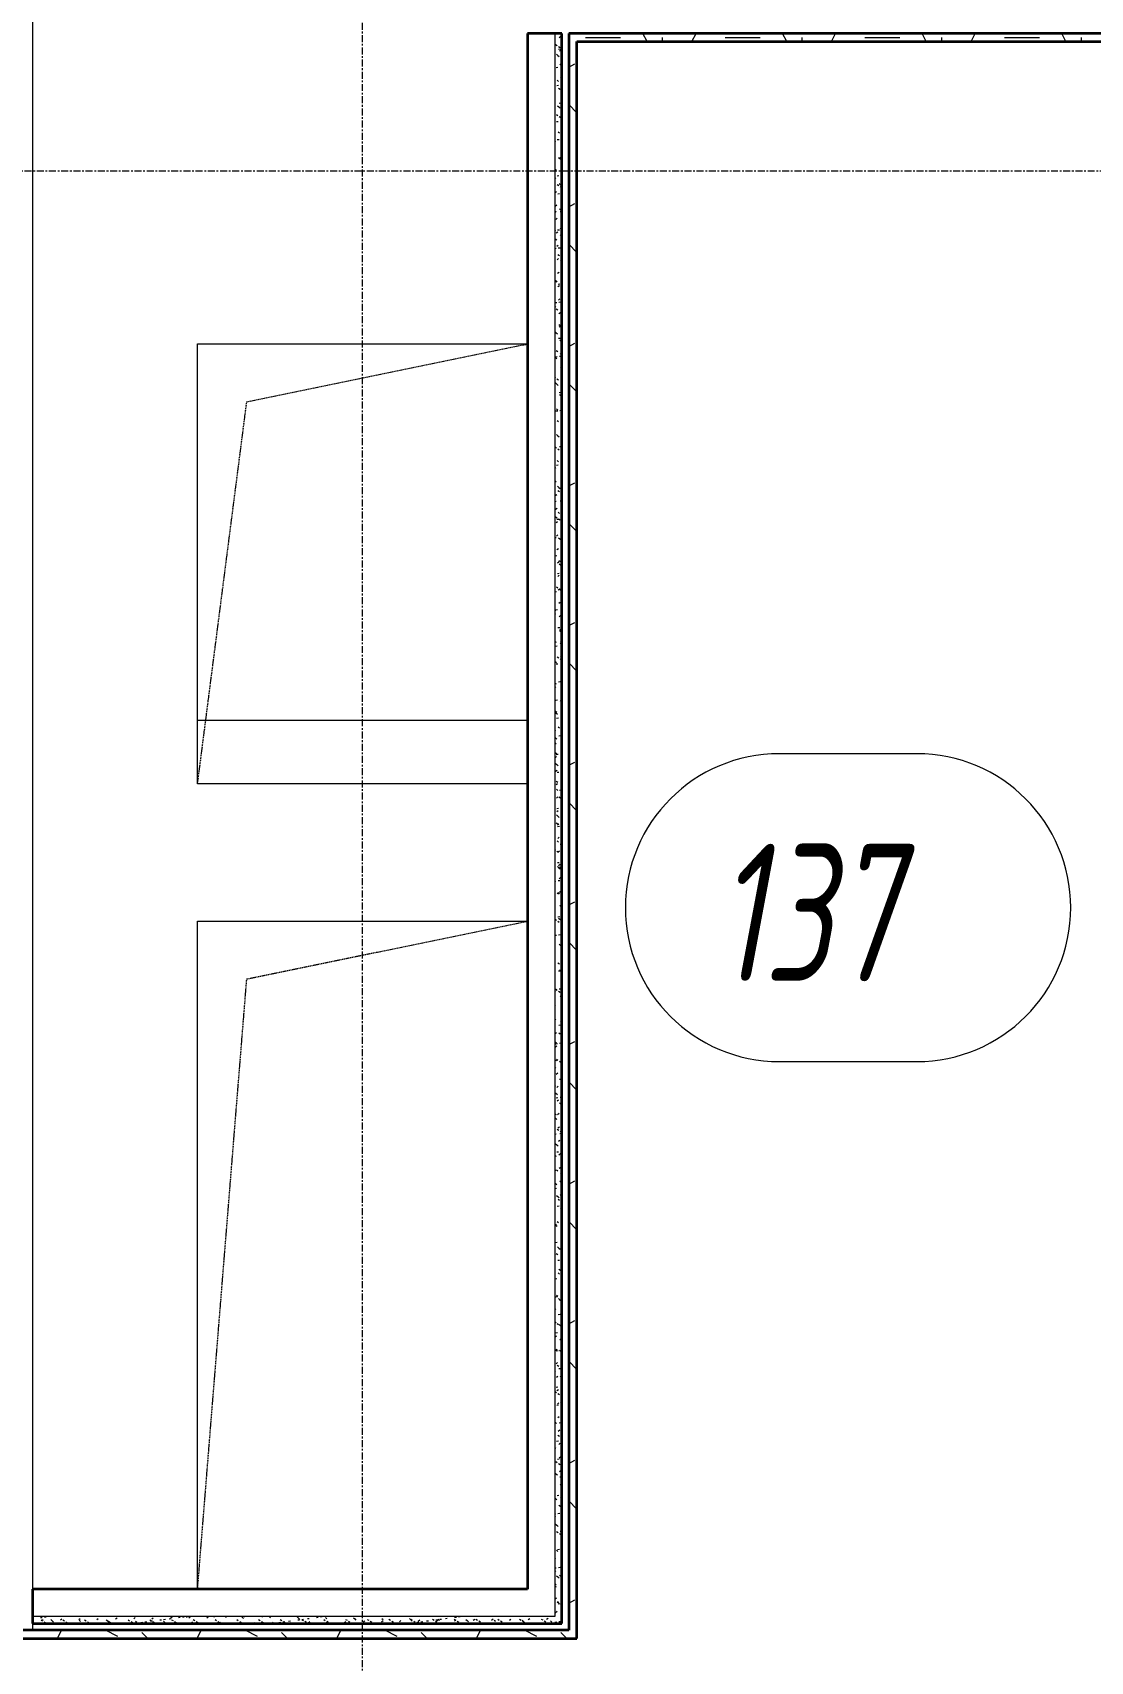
# Model space of a CAD drawing. Header units: millimetres. Extents: x -4948 to 42228, y -4856 to 69378.
# Drawn here: x -866 to 1058, y 30981 to 33944 of the extents above; entities that cross this region are included whole.
import ezdxf

# ---------------------------------------------------------------- set-up
doc = ezdxf.new("R2010")
doc.units = ezdxf.units.MM
doc.linetypes.add('Линия сетки', pattern=[22.225, 12.7, -3.175, 3.175, -3.175])
doc.linetypes.add('Штрих 2 х 1 мм', pattern=[3, 2, -1])
for name, color, linetype, lineweight in [('A-AREA-IDEN', 2, 'Continuous', 30), ('A-DETL', 90, 'Continuous', 9), ('A-FLOR', 192, 'Continuous', 13), ('A-WALL', 113, 'Continuous', 13), ('A-WALL-PATT', 111, 'Continuous', 13), ('I-WALL', 2, 'Continuous', 13), ('S-GRID', 1, 'Continuous', 30)]:
    doc.layers.add(name, color=color, linetype=linetype, lineweight=lineweight)
doc.styles.add('ISOCPEUR_B_I', font='', dxfattribs={"width": 0.7, "height": 250})
doc.styles.get('ISOCPEUR_B_I').set_extended_font_data('ISOCPEUR', italic=True, bold=True)

# ---------------------------------------------------------------- blocks, each defined once
blk = doc.blocks.new('27ELB-RD-AR-0000-BIM_rvt-1-1 этаж отм_ _0_000 лотки')
at = {"layer": 'A-AREA-IDEN', "color": 252, "lineweight": 9}
for p, q in [((741.9, 32631.8), (491.9, 32631.8)), ((491.9, 32071.8), (741.9, 32071.8))]:
    blk.add_line(p, q, dxfattribs=at)
for centre, start, end in [((491.9, 32351.8), 90, 270), ((741.9, 32351.8), 270, 90)]:
    blk.add_arc(centre, 280, start, end, dxfattribs=at)
at = {"layer": 'A-DETL', "color": 252}
for p, q in [((-566.1, 33377.1), (33.9, 33377.1)), ((-566.1, 32577.1), (-566.1, 33377.1)), ((33.9, 33377.1), (33.9, 32577.1)), ((33.9, 32577.1), (-566.1, 32577.1)), ((-566.1, 32327.1), (33.9, 32327.1)), ((-566.1, 31112.1), (-566.1, 32327.1)), ((33.9, 32327.1), (33.9, 31112.1)), ((33.9, 31112.1), (-566.1, 31112.1))]:
    blk.add_line(p, q, dxfattribs=at)
at = {"layer": 'A-DETL', "color": 252, "linetype": 'Штрих 2 х 1 мм'}
for p, q in [((-476.6, 33272.1), (33.9, 33377.1)), ((-566.1, 32577.1), (-476.6, 33272.1)), ((-476.6, 32222.1), (33.9, 32327.1)), ((-566.1, 31112.1), (-476.6, 32222.1))]:
    blk.add_line(p, q, dxfattribs=at)
at = {"layer": 'A-WALL', "color": 252, "lineweight": 9}
for p, q in [((83.9, 33942.1), (83.9, 31062.1)), ((33.9, 31062.1), (-866.1, 31062.1)), ((83.9, 31062.1), (33.9, 31062.1))]:
    blk.add_line(p, q, dxfattribs=at)
at = {"layer": 'A-WALL-PATT', "color": 252, "linetype": 'Continuous', "lineweight": 9}
for p, q in [((91.4, 33934.4), (94, 33936.5)), ((139.7, 33934.4), (203.2, 33934.4)), ((251.3, 33927.1), (243.8, 33942.1)), ((279.4, 33927.1), (279.4, 33934.4)), ((332.9, 33927.1), (340.4, 33942.1)), ((393.7, 33934.4), (457.2, 33934.4)), ((505.3, 33927.1), (497.8, 33942.1)), ((533.4, 33927.1), (533.4, 33934.4)), ((586.9, 33927.1), (594.4, 33942.1)), ((647.7, 33934.4), (711.2, 33934.4)), ((759.3, 33927.1), (751.8, 33942.1)), ((787.4, 33927.1), (787.4, 33934.4)), ((840.9, 33927.1), (848.4, 33942.1)), ((901.7, 33934.4), (965.2, 33934.4)), ((1013.3, 33927.1), (1005.8, 33942.1)), ((1041.4, 33927.1), (1041.4, 33934.4)), ((85, 33921.7), (87.8, 33919.9)), ((86.9, 33904.3), (89.2, 33902.1)), ((89.2, 33902.1), (89.2, 33902.1)), ((89.2, 33902.1), (91.7, 33899.9)), ((90.3, 33918.3), (93.2, 33916.5)), ((90.6, 33913.6), (94, 33914)), ((92.2, 33909.9), (94.8, 33912)), ((85.8, 33880.1), (89.1, 33880.5)), ((93, 33885.5), (95.6, 33887.5)), ((95.2, 33889.9), (96.4, 33889.1)), ((108.9, 33880.8), (120.2, 33886.5)), ((87.2, 33847.4), (90.5, 33847.8)), ((88.1, 33857), (90.6, 33854.8)), ((90.6, 33842.3), (93.4, 33840.5)), ((93.8, 33861), (96.4, 33863)), ((94.6, 33836.5), (96.4, 33837.9)), ((83.9, 33821.3), (84.4, 33821)), ((88.6, 33810.4), (91, 33808.3)), ((91, 33808.3), (91, 33808.3)), ((91, 33808.3), (93.4, 33806)), ((91.6, 33815.1), (94.9, 33815.5)), ((95.4, 33812.1), (96.4, 33812.8)), ((123.9, 33797.8), (108.9, 33812.8)), ((86.4, 33794.4), (89.3, 33792.6)), ((86.7, 33781.6), (90, 33782)), ((91.8, 33791), (94.6, 33789.2)), ((96.2, 33787.6), (96.4, 33787.7)), ((88.1, 33748.9), (91.4, 33749.3)), ((89.9, 33763.2), (92.3, 33760.9)), ((83.9, 33748.3), (84.1, 33748.3)), ((83.9, 33745.5), (84.6, 33745)), ((83.9, 33728), (84.1, 33728.1)), ((83.9, 33702.9), (84.9, 33703.7)), ((83.9, 33695), (85.9, 33693.7)), ((90.3, 33716.6), (92.7, 33714.4)), ((92, 33715), (94.9, 33713.2)), ((92.5, 33716.6), (95.9, 33717)), ((92.7, 33714.4), (92.7, 33714.4)), ((92.7, 33714.4), (95.2, 33712.2)), ((83.9, 33677.8), (85.7, 33679.2)), ((87.7, 33683), (91, 33683.5)), ((87.9, 33667.1), (90.8, 33665.3)), ((91.6, 33669.3), (94.1, 33667)), ((93.3, 33663.7), (96.1, 33661.9)), ((83.9, 33652.7), (86.5, 33654.7)), ((83.9, 33649.6), (85.1, 33649.8)), ((89, 33650.3), (92.4, 33650.8)), ((108.9, 33626.8), (120.2, 33632.5)), ((83.9, 33619.2), (86.1, 33617.7)), ((84.6, 33628.2), (87.3, 33630.2)), ((85.4, 33603.7), (88.1, 33605.8)), ((92.1, 33622.7), (94.4, 33620.6)), ((93.5, 33618), (96.4, 33618.4)), ((94.4, 33620.6), (94.4, 33620.6)), ((94.4, 33620.6), (96.4, 33618.8)), ((83.9, 33584.1), (84.7, 33583.3)), ((86.2, 33579.3), (88.9, 33581.3)), ((88.6, 33584.5), (91.9, 33584.9)), ((93.3, 33575.5), (95.8, 33573.2)), ((93.5, 33587.7), (96.4, 33585.9)), ((83.9, 33551), (86, 33551.3)), ((84.5, 33568.2), (87.3, 33566.4)), ((87, 33554.8), (89.7, 33556.8)), ((90, 33551.8), (93.3, 33552.2)), ((123.9, 33543.8), (108.9, 33558.8)), ((87.8, 33530.3), (90.5, 33532.4)), ((89.4, 33539.8), (92.2, 33538)), ((93.8, 33528.9), (96.2, 33526.7)), ((94.4, 33519.5), (96.4, 33519.8)), ((94.8, 33536.4), (96.4, 33535.4)), ((96.2, 33526.7), (96.2, 33526.7)), ((96.2, 33526.7), (96.4, 33526.6)), ((83.9, 33491.9), (84, 33491.7)), ((84, 33491.7), (84, 33491.7)), ((84, 33491.7), (86.5, 33489.5)), ((84.7, 33492.3), (87.6, 33490.5)), ((88.6, 33505.9), (91.3, 33507.9)), ((89.4, 33481.4), (92.1, 33483.4)), ((89.5, 33486), (92.9, 33486.4)), ((83.9, 33452.4), (87, 33452.8)), ((90.2, 33456.9), (92.9, 33459)), ((90.9, 33453.3), (94.2, 33453.7)), ((95, 33460.5), (96.4, 33459.6)), ((95.1, 33481.6), (96.4, 33480.4)), ((83.9, 33445.7), (85.4, 33444.3)), ((86, 33440.9), (88.8, 33439.1)), ((91, 33432.4), (93.7, 33434.5)), ((95.6, 33435), (96.4, 33434.3)), ((83.9, 33399.6), (85.7, 33397.9)), ((85.7, 33397.9), (85.7, 33397.9)), ((85.7, 33397.9), (88.2, 33395.6)), ((90.9, 33412.5), (93.7, 33410.7)), ((91.8, 33408), (94.5, 33410)), ((95.4, 33421), (96.4, 33421.1)), ((96.2, 33409.1), (96.4, 33409.1)), ((86.2, 33365), (89, 33363.2)), ((90.5, 33387.5), (93.8, 33387.9)), ((92.6, 33383.5), (95.3, 33385.5)), ((108.9, 33372.8), (120.2, 33378.5)), ((84.6, 33353.8), (87.9, 33354.2)), ((84.6, 33352.8), (87.1, 33350.5)), ((91.9, 33354.8), (95.2, 33355.2)), ((93.4, 33359), (96.1, 33361.1)), ((94.2, 33334.6), (96.4, 33336.2)), ((83.9, 33315.9), (84.9, 33315.3)), ((85.1, 33306.2), (87.5, 33304)), ((87.5, 33313.7), (90.3, 33311.8)), ((95, 33310.1), (96.4, 33311.1)), ((96.3, 33322.5), (96.4, 33322.5)), ((123.9, 33289.8), (108.9, 33304.8)), ((83.9, 33287.9), (84.4, 33288)), ((87.5, 33304), (87.5, 33304)), ((87.5, 33304), (90, 33301.8)), ((91.4, 33288.9), (94.7, 33289.4)), ((92.4, 33285.3), (95.2, 33283.5)), ((95.8, 33285.6), (96.4, 33286)), ((85.5, 33255.3), (88.9, 33255.7)), ((86.4, 33258.9), (88.9, 33256.6)), ((92.8, 33256.2), (96.1, 33256.7)), ((83.9, 33222.2), (84, 33222.2)), ((87.7, 33237.7), (90.5, 33235.9)), ((83.9, 33189.6), (86.4, 33188)), ((83.9, 33189.3), (85.4, 33189.5)), ((86.9, 33212.3), (89.2, 33210.2)), ((88.9, 33186.4), (91.8, 33184.6)), ((89.2, 33210.2), (89.2, 33210.2)), ((89.2, 33210.2), (91.7, 33207.9)), ((92.4, 33190.4), (95.7, 33190.9)), ((83.9, 33176.1), (84.6, 33176.6)), ((86.5, 33156.8), (89.8, 33157.2)), ((88.1, 33165.1), (90.6, 33162.8)), ((93.7, 33157.7), (96.4, 33158.1)), ((93.8, 33158), (96.4, 33156.4)), ((83.9, 33151), (85.4, 33152.2)), ((83.9, 33125.9), (86.2, 33127.7)), ((83.9, 33123.5), (84.9, 33123.7)), ((84.3, 33101.2), (87, 33103.2)), ((88.6, 33118.5), (91, 33116.3)), ((89.2, 33110.4), (92, 33108.6)), ((91, 33116.3), (91, 33116.3)), ((91, 33116.3), (93.4, 33114.1)), ((108.9, 33118.8), (120.2, 33124.5)), ((83.9, 33090.6), (86.3, 33091)), ((85.1, 33076.7), (87.8, 33078.7)), ((89.9, 33071.2), (92.3, 33068.9)), ((93.3, 33091.9), (96.4, 33092.3)), ((85.1, 33062.5), (87.9, 33060.7)), ((85.9, 33052.2), (88.6, 33054.3)), ((87.4, 33058.2), (90.8, 33058.7)), ((90.4, 33059.1), (93.2, 33057.3)), ((94.7, 33059.2), (96.4, 33059.4)), ((123.9, 33035.8), (108.9, 33050.8)), ((83.9, 33024.9), (85.9, 33025.1)), ((86.7, 33027.8), (89.4, 33029.8)), ((90.3, 33024.6), (92.7, 33022.5)), ((92.7, 33022.5), (92.7, 33022.5)), ((92.7, 33022.5), (95.2, 33020.2)), ((95.3, 33030.7), (96.4, 33030)), ((83.9, 32992), (87.2, 32992.4)), ((87.5, 33003.3), (90.2, 33005.3)), ((88.3, 32978.8), (91, 32980.9)), ((90.7, 32983.1), (93.5, 32981.3)), ((94.2, 32993.4), (96.4, 32993.6)), ((83.9, 32962.2), (84.5, 32961.8)), ((88.4, 32959.7), (91.7, 32960.1)), ((89.1, 32954.4), (91.8, 32956.4)), ((91.6, 32977.4), (94.1, 32975.1)), ((95.6, 32960.7), (96.4, 32960.8)), ((83.9, 32926.2), (86.8, 32926.6)), ((86.5, 32935.2), (89.4, 32933.4)), ((89.9, 32929.9), (92.6, 32931.9)), ((91.9, 32931.8), (94.7, 32930)), ((92.1, 32930.8), (94.4, 32928.6)), ((94.4, 32928.6), (94.4, 32928.6)), ((94.4, 32928.6), (96.4, 32926.9)), ((83.9, 32892.2), (84.7, 32891.4)), ((84.9, 32893.5), (88.2, 32893.9)), ((90.7, 32905.4), (93.4, 32907.5)), ((95.2, 32894.8), (96.4, 32895)), ((83.9, 32886.4), (84.7, 32885.8)), ((89.3, 32861.2), (92.6, 32861.6)), ((91.5, 32880.9), (94.2, 32883)), ((93.3, 32883.5), (95.8, 32881.2)), ((108.9, 32864.8), (120.2, 32870.5)), ((83.9, 32835.8), (85.9, 32834.5)), ((92.1, 32855.8), (95, 32854)), ((92.3, 32856.5), (95, 32858.5)), ((93.1, 32832), (95.8, 32834)), ((93.8, 32836.9), (96.2, 32834.8)), ((96.2, 32834.8), (96.2, 32834.8)), ((96.2, 32834.8), (96.4, 32834.6)), ((84.4, 32827.7), (87.7, 32828.1)), ((88, 32807.9), (90.8, 32806.1)), ((93.4, 32804.5), (96.2, 32802.7)), ((93.9, 32807.5), (96.4, 32809.4)), ((83.9, 32799.9), (84, 32799.8)), ((84, 32799.8), (84, 32799.8)), ((84, 32799.8), (86.5, 32797.5)), ((85.8, 32795), (89.1, 32795.4)), ((94.7, 32783.1), (96.4, 32784.3)), ((95.1, 32789.7), (96.4, 32788.5)), ((96.1, 32796.3), (96.4, 32796.4)), ((123.9, 32781.8), (108.9, 32796.8)), ((83.9, 32760), (86.2, 32758.6)), ((83.9, 32753.8), (85.4, 32752.4)), ((90.3, 32762.7), (93.6, 32763.1)), ((95.5, 32758.6), (96.4, 32759.3)), ((95.5, 32743.1), (96.4, 32742.3)), ((85.4, 32729.1), (88.7, 32729.6)), ((93.6, 32728.6), (96.4, 32726.8)), ((96.3, 32734.1), (96.4, 32734.2)), ((83.9, 32707.7), (85.7, 32705.9)), ((83.9, 32699.5), (84.4, 32699.9)), ((84.6, 32709), (87.4, 32707.2)), ((85.7, 32705.9), (85.7, 32705.9)), ((85.7, 32705.9), (88.2, 32703.7)), ((86.7, 32696.4), (90.1, 32696.9)), ((83.9, 32674.4), (85.2, 32675.5)), ((84.6, 32660.8), (87.1, 32658.5)), ((89.5, 32680.7), (92.3, 32678.8)), ((91.2, 32664.1), (94.5, 32664.6)), ((94.8, 32677.2), (96.4, 32676.3)), ((83.9, 32649.3), (86, 32651)), ((84.2, 32624.5), (86.8, 32626.5)), ((84.8, 32633.1), (87.7, 32631.3)), ((86.3, 32630.6), (89.6, 32631.1)), ((85, 32600), (87.6, 32602.1)), ((85.1, 32614.2), (87.5, 32612.1)), ((87.5, 32612.1), (87.5, 32612.1)), ((87.5, 32612.1), (90, 32609.8)), ((87.7, 32597.9), (91, 32598.4)), ((95.1, 32601.3), (96.4, 32600.5)), ((108.9, 32610.8), (120.2, 32616.5)), ((85.8, 32575.5), (88.4, 32577.6)), ((86.1, 32581.8), (88.9, 32580)), ((86.4, 32567), (88.9, 32564.7)), ((92.1, 32565.6), (95.5, 32566.1)), ((86.6, 32551.1), (89.2, 32553.1)), ((91, 32553.4), (93.8, 32551.6)), ((96.3, 32550), (96.4, 32549.9)), ((123.9, 32527.8), (108.9, 32542.8)), ((86.3, 32505.8), (89.1, 32504)), ((86.9, 32520.4), (89.2, 32518.2)), ((87.2, 32532.1), (90.6, 32532.5)), ((87.4, 32526.6), (90, 32528.6)), ((89.2, 32518.2), (89.2, 32518.2)), ((89.2, 32518.2), (91.7, 32516)), ((83.9, 32498.8), (84.7, 32498.9)), ((88.2, 32502.1), (90.8, 32504.2)), ((88.6, 32499.4), (92, 32499.8)), ((89, 32477.7), (91.6, 32479.7)), ((83.9, 32456.8), (85, 32456.1)), ((87.5, 32454.5), (90.4, 32452.7)), ((88.1, 32473.1), (90.6, 32470.8)), ((89.8, 32453.2), (92.4, 32455.2)), ((93.1, 32467.1), (96.4, 32467.5)), ((88.2, 32433.6), (91.5, 32434)), ((88.6, 32426.5), (90.9, 32424.4)), ((90.6, 32428.7), (93.2, 32430.8)), ((90.9, 32424.4), (90.9, 32424.4)), ((90.9, 32424.4), (93.4, 32422.1)), ((92.4, 32426.1), (95.3, 32424.3)), ((83.9, 32400.1), (85.6, 32400.4)), ((89.6, 32400.9), (92.9, 32401.3)), ((91.4, 32404.2), (94, 32406.3)), ((87.8, 32378.5), (90.6, 32376.7)), ((89.8, 32379.3), (92.3, 32377)), ((92.2, 32379.8), (94.8, 32381.8)), ((93, 32355.3), (95.6, 32357.3)), ((94, 32368.6), (96.4, 32368.9)), ((108.9, 32356.8), (120.2, 32362.5)), ((83.9, 32330.5), (86.5, 32328.8)), ((89, 32327.2), (91.8, 32325.4)), ((89.1, 32335), (92.5, 32335.5)), ((90.3, 32332.7), (92.7, 32330.5)), ((92.7, 32330.5), (92.7, 32330.5)), ((92.7, 32330.5), (95.2, 32328.3)), ((93.8, 32330.8), (96.4, 32332.8)), ((83.9, 32301.5), (86.6, 32301.8)), ((90.5, 32302.3), (93.8, 32302.8)), ((93.9, 32298.8), (96.4, 32297.2)), ((94.6, 32306.4), (96.4, 32307.7)), ((91.6, 32285.4), (94.1, 32283.1)), ((95, 32270.1), (96.4, 32270.2)), ((95.4, 32281.9), (96.4, 32282.6)), ((123.9, 32273.8), (108.9, 32288.8)), ((89.3, 32251.2), (92.1, 32249.4)), ((92.1, 32238.8), (94.4, 32236.7)), ((96.2, 32257.4), (96.4, 32257.6)), ((90.1, 32236.5), (93.4, 32237)), ((94.4, 32236.7), (94.4, 32236.7)), ((94.4, 32236.7), (96.4, 32234.9)), ((83.9, 32200.2), (84.7, 32199.4)), ((83.9, 32197.8), (84.1, 32198)), ((84.2, 32202.9), (87.5, 32203.3)), ((85.1, 32203.3), (88, 32201.5)), ((90.5, 32199.9), (93.3, 32198.1)), ((91.5, 32203.8), (94.8, 32204.3)), ((93.3, 32191.6), (95.8, 32189.3)), ((83.9, 32172.7), (84.9, 32173.5)), ((83.9, 32147.6), (85.7, 32149)), ((95.4, 32171.5), (96.4, 32170.9)), ((95.9, 32171.5), (96.4, 32171.6)), ((83.9, 32137.1), (84, 32137.1)), ((83.9, 32122.5), (86.5, 32124.5)), ((90.7, 32124), (93.6, 32122.1)), ((91, 32138), (94.3, 32138.4)), ((93.8, 32145), (96.2, 32142.8)), ((96.2, 32142.8), (96.2, 32142.8)), ((96.2, 32142.8), (96.4, 32142.6)), ((83.9, 32108), (84, 32107.8)), ((83.9, 32103.1), (84.5, 32102.6)), ((84, 32107.8), (84, 32107.8)), ((84, 32107.8), (86.5, 32105.6)), ((84.6, 32098), (87.3, 32100.1)), ((85.2, 32104.3), (88.5, 32104.8)), ((92.4, 32105.3), (95.7, 32105.7)), ((95.1, 32097.7), (96.4, 32096.5)), ((108.9, 32102.8), (120.2, 32108.5)), ((83.9, 32061.8), (85.4, 32060.4)), ((85.4, 32073.6), (88.1, 32075.6)), ((86.6, 32076), (89.4, 32074.2)), ((92, 32072.6), (94.8, 32070.8)), ((83.9, 32038.4), (85, 32038.6)), ((86.2, 32049.1), (88.9, 32051.1)), ((92, 32039.5), (95.3, 32039.9)), ((95.5, 32051.1), (96.4, 32050.4)), ((123.9, 32019.8), (108.9, 32034.8)), ((83.9, 32027.3), (84.8, 32026.7)), ((83.9, 32015.7), (85.7, 32014)), ((85.7, 32014), (85.7, 32014)), ((85.7, 32014), (88.2, 32011.7)), ((86.1, 32005.8), (89.4, 32006.3)), ((87, 32024.6), (89.7, 32026.7)), ((87.8, 32000.2), (90.5, 32002.2)), ((93.3, 32006.8), (96.4, 32007.2)), ((83.9, 31976.7), (86, 31975.3)), ((83.9, 31972.6), (84.5, 31972.7)), ((88.6, 31975.7), (91.3, 31977.7)), ((92.2, 31996.7), (95, 31994.9)), ((84.6, 31968.8), (87.1, 31966.6)), ((88.1, 31948.8), (90.9, 31947)), ((89.4, 31951.2), (92.1, 31953.3)), ((93.5, 31945.3), (96.3, 31943.5)), ((83.9, 31939.8), (85.9, 31940)), ((85.1, 31922.3), (87.5, 31920.1)), ((87.5, 31920.1), (87.5, 31920.1)), ((87.5, 31920.1), (89.9, 31917.9)), ((90.2, 31926.7), (92.9, 31928.8)), ((92.9, 31941), (96.2, 31941.4)), ((83.9, 31900.9), (86.3, 31899.4)), ((87, 31907.3), (90.4, 31907.7)), ((91, 31902.3), (93.7, 31904.3)), ((94.3, 31908.3), (96.4, 31908.5)), ((83.9, 31874), (85.5, 31874.2)), ((86.4, 31875), (88.8, 31872.7)), ((91.8, 31877.8), (94.5, 31879.8)), ((92.6, 31853.3), (95.3, 31855.4)), ((93.7, 31869.4), (96.4, 31867.7)), ((108.9, 31848.8), (120.2, 31854.5)), ((83.9, 31841.1), (86.8, 31841.5)), ((84.7, 31849.9), (87.5, 31848.1)), ((86.9, 31828.4), (89.2, 31826.3)), ((89.2, 31826.3), (89.2, 31826.3)), ((89.2, 31826.3), (91.7, 31824)), ((93.4, 31828.9), (96.1, 31830.9)), ((93.8, 31842.4), (96.4, 31842.8)), ((88, 31808.8), (91.3, 31809.2)), ((89.6, 31821.5), (92.4, 31819.7)), ((94.2, 31804.4), (96.4, 31806)), ((94.9, 31818.1), (96.4, 31817.2)), ((95.2, 31809.7), (96.4, 31809.9)), ((83.9, 31775.4), (86.4, 31775.7)), ((84.9, 31773.9), (87.7, 31772.1)), ((88.1, 31781.1), (90.6, 31778.9)), ((95, 31779.9), (96.4, 31781)), ((123.9, 31765.8), (108.9, 31780.8)), ((84.5, 31742.6), (87.8, 31743)), ((88.6, 31734.6), (90.9, 31732.4)), ((94.8, 31743.9), (96.4, 31744.1)), ((95.2, 31742.1), (96.4, 31741.3)), ((95.8, 31755.4), (96.4, 31755.9)), ((86.2, 31722.6), (89, 31720.8)), ((88.9, 31710.3), (92.3, 31710.7)), ((90.9, 31732.4), (90.9, 31732.4)), ((90.9, 31732.4), (93.4, 31730.2)), ((96.2, 31711.2), (96.4, 31711.2)), ((84, 31676.7), (87.3, 31677.2)), ((89.8, 31687.3), (92.3, 31685)), ((91.1, 31694.2), (93.9, 31692.4)), ((83.9, 31645.9), (84.5, 31646.5)), ((86.4, 31646.6), (89.2, 31644.8)), ((95.7, 31645.4), (96.4, 31645.5)), ((83.9, 31620.9), (85.3, 31622)), ((85.4, 31644), (88.7, 31644.5)), ((90.3, 31640.7), (92.7, 31638.6)), ((92.7, 31638.6), (92.7, 31638.6)), ((92.7, 31638.6), (95.2, 31636.3)), ((83.9, 31597.7), (85.1, 31596.9)), ((83.9, 31595.8), (86.1, 31597.5)), ((87.6, 31595.3), (90.5, 31593.5)), ((89.9, 31611.7), (93.2, 31612.2)), ((91.6, 31593.4), (94.1, 31591.2)), ((108.9, 31594.8), (120.2, 31600.5)), ((84.3, 31571), (86.9, 31573)), ((85, 31578.2), (88.3, 31578.6)), ((92.5, 31566.9), (95.4, 31565.1)), ((85.1, 31546.5), (87.7, 31548.6)), ((86.3, 31545.5), (89.7, 31545.9)), ((92.1, 31546.9), (94.4, 31544.7)), ((94.4, 31544.7), (94.4, 31544.7)), ((94.4, 31544.7), (96.4, 31542.9)), ((123.9, 31511.8), (108.9, 31526.8)), ((83.9, 31508.3), (84.7, 31507.5)), ((85.9, 31522.1), (88.5, 31524.1)), ((86.7, 31497.6), (89.3, 31499.6)), ((87.9, 31519.3), (90.7, 31517.5)), ((90.8, 31513.2), (94.1, 31513.6)), ((93.3, 31499.6), (95.8, 31497.3)), ((83.9, 31471.4), (86.6, 31469.6)), ((85.9, 31479.7), (89.2, 31480.1)), ((87.5, 31473.1), (90.1, 31475.2)), ((89.1, 31468), (91.9, 31466.2)), ((87.3, 31447), (90.6, 31447.4)), ((88.3, 31448.7), (90.9, 31450.7)), ((93.8, 31453), (96.2, 31450.9)), ((94, 31439.6), (96.4, 31438.1)), ((96.2, 31450.9), (96.2, 31450.9)), ((96.2, 31450.9), (96.4, 31450.7)), ((83.9, 31416), (84, 31415.9)), ((84, 31415.9), (84, 31415.9)), ((84, 31415.9), (86.5, 31413.6)), ((89.1, 31424.2), (91.7, 31426.2)), ((91.8, 31414.7), (95.1, 31415.1)), ((86.8, 31381.2), (90.2, 31381.6)), ((89.3, 31392.1), (92.2, 31390.3)), ((89.9, 31399.7), (92.5, 31401.8)), ((95.1, 31405.7), (96.4, 31404.5)), ((83.9, 31369.9), (85.4, 31368.5)), ((90.7, 31375.2), (93.3, 31377.3)), ((91.5, 31350.8), (94.1, 31352.8)), ((95.5, 31359.2), (96.4, 31358.4)), ((83.9, 31347.9), (84.3, 31347.9)), ((83.9, 31323.7), (85.7, 31322)), ((85.2, 31344.1), (88.1, 31342.3)), ((85.7, 31322), (85.7, 31322)), ((85.7, 31322), (88.2, 31319.8)), ((88.2, 31348.5), (91.6, 31348.9)), ((90.6, 31340.7), (93.4, 31338.9)), ((92.3, 31326.3), (94.9, 31328.3)), ((108.9, 31340.8), (120.2, 31346.5)), ((92.7, 31316.2), (96, 31316.6)), ((93.1, 31301.8), (95.7, 31303.9)), ((95.5, 31312.3), (96.4, 31311.8)), ((84.6, 31276.9), (87.1, 31274.6)), ((87.8, 31282.6), (91.1, 31283.1)), ((90.8, 31264.8), (93.7, 31263)), ((93.9, 31277.4), (96.4, 31279.3)), ((123.9, 31257.8), (108.9, 31272.8)), ((83.9, 31249.2), (85.3, 31249.4)), ((83.9, 31243.9), (84.6, 31243.5)), ((89.2, 31249.9), (92.5, 31250.4)), ((94.7, 31252.9), (96.4, 31254.2)), ((85.1, 31230.3), (87.5, 31228.2)), ((86.7, 31216.9), (89.5, 31215.1)), ((87.5, 31228.2), (87.5, 31228.2)), ((87.5, 31228.2), (89.9, 31225.9)), ((92.1, 31213.5), (94.9, 31211.7)), ((93.6, 31217.6), (96.4, 31218)), ((95.5, 31228.4), (96.4, 31229.1)), ((96.3, 31203.9), (96.4, 31204)), ((86.4, 31183), (88.8, 31180.8)), ((88.7, 31184.1), (92, 31184.6)), ((83.9, 31169.3), (84.4, 31169.8)), ((83.9, 31168.1), (84.9, 31167.5)), ((83.9, 31150.6), (86.2, 31150.9)), ((83.9, 31144.2), (85.2, 31145.3)), ((90.1, 31151.4), (93.4, 31151.9)), ((83.9, 31119.2), (86, 31120.8)), ((83.9, 31117.6), (86.1, 31116.2)), ((86.9, 31136.5), (89.2, 31134.3)), ((89.2, 31134.3), (89.2, 31134.3)), ((89.2, 31134.3), (91.7, 31132.1)), ((92.3, 31137.5), (95.1, 31135.7)), ((94.6, 31119.1), (96.4, 31119.4)), ((84.2, 31094.3), (86.8, 31096.4)), ((88.1, 31089.2), (90.6, 31086.9)), ((88.2, 31089.6), (91, 31087.8)), ((89.7, 31085.6), (93, 31086)), ((93.5, 31086.2), (96.4, 31084.4)), ((108.9, 31086.8), (120.2, 31092.5)), ((-866.1, 31058.4), (-865.1, 31058.5)), ((-851.8, 31060.3), (-848.5, 31060.7)), ((-850.8, 31056), (-847.9, 31054.2)), ((-849.6, 31055.1), (-847, 31057.1)), ((-845.4, 31052.6), (-842.6, 31050.8)), ((-844.6, 31061.2), (-841.3, 31061.7)), ((-832.9, 31056.6), (-830.5, 31054.5)), ((-830.5, 31054.5), (-830.5, 31054.5)), ((-830.5, 31054.5), (-828.1, 31052.2)), ((-815.3, 31056.3), (-812.7, 31058.3)), ((-811.2, 31056.1), (-808.4, 31054.3)), ((-805.8, 31052.7), (-803, 31050.9)), ((-782.1, 31056.7), (-779.4, 31058.8)), ((-781.3, 31055.5), (-778.8, 31053.2)), ((-771.7, 31056.2), (-768.8, 31054.4)), ((-766.3, 31052.8), (-763.5, 31051)), ((-749.6, 31056.6), (-746.9, 31058.6)), ((-732.1, 31056.3), (-729.3, 31054.5)), ((-730.5, 31055.1), (-728.1, 31052.9)), ((-728.1, 31052.9), (-728.1, 31052.9)), ((-728.1, 31052.9), (-725.7, 31050.7)), ((-726.7, 31052.9), (-723.9, 31051)), ((-715.3, 31057.8), (-712.6, 31059.8)), ((-692.6, 31056.3), (-689.7, 31054.5)), ((-687.8, 31062.1), (-687.5, 31061.8)), ((-687.2, 31052.9), (-684.4, 31051.1)), ((-682.1, 31058.2), (-679.4, 31060.3)), ((-678.9, 31054), (-676.4, 31051.7)), ((-662, 31052.4), (-658.6, 31052.8)), ((-653, 31056.4), (-650.2, 31054.6)), ((-651.6, 31053.8), (-648.3, 31054.2)), ((-649.6, 31058.1), (-646.9, 31060.1)), ((-647.6, 31053), (-644.8, 31051.2)), ((-635, 31055.9), (-631.7, 31056.4)), ((-628.1, 31053.5), (-625.8, 31051.4)), ((-627.8, 31056.9), (-624.5, 31057.3)), ((-617.5, 31058.3), (-614.1, 31058.7)), ((-615.3, 31059.3), (-612.6, 31061.4)), ((-613.5, 31056.5), (-610.6, 31054.7)), ((-608.1, 31053.1), (-605.3, 31051.3)), ((-600.8, 31060.4), (-597.5, 31060.9)), ((-593.6, 31061.4), (-590.3, 31061.8)), ((-587.1, 31062.1), (-585.1, 31060.3)), ((-582, 31059.7), (-579.4, 31061.8)), ((-573.9, 31056.6), (-571.1, 31054.8)), ((-568.5, 31053.1), (-565.7, 31051.3)), ((-549.5, 31059.6), (-546.9, 31061.6)), ((-536.8, 31062.1), (-535.9, 31061.3)), ((-534.4, 31056.6), (-531.5, 31054.8)), ((-529, 31053.2), (-526.2, 31051.4)), ((-515.2, 31060.8), (-513.6, 31062.1)), ((-494.8, 31056.7), (-492, 31054.9)), ((-489.4, 31053.3), (-486.6, 31051.5)), ((-486.4, 31062.1), (-485.2, 31061)), ((-485.2, 31061), (-485.2, 31061)), ((-485.2, 31061), (-482.7, 31058.7)), ((-482, 31061.2), (-480.9, 31062.1)), ((-455.3, 31056.8), (-452.4, 31055)), ((-449.9, 31053.4), (-447.1, 31051.6)), ((-449.5, 31061.1), (-448.2, 31062.1)), ((-436, 31062), (-433.5, 31059.7)), ((-415.7, 31056.8), (-412.9, 31055)), ((-411, 31052.6), (-407.6, 31053)), ((-410.4, 31053.4), (-407.5, 31051.6)), ((-400.6, 31053.9), (-397.3, 31054.4)), ((-385.2, 31061.5), (-382.8, 31059.4)), ((-384, 31056.1), (-380.7, 31056.5)), ((-382.8, 31059.4), (-382.8, 31059.4)), ((-382.8, 31059.4), (-380.3, 31057.1)), ((-376.8, 31057.1), (-373.4, 31057.5)), ((-376.2, 31056.9), (-373.3, 31055.1)), ((-370.8, 31053.5), (-368, 31051.7)), ((-366.4, 31058.4), (-363.1, 31058.9)), ((-364.8, 31050.8), (-362.1, 31052.9)), ((-349.8, 31060.6), (-346.5, 31061.1)), ((-342.6, 31061.6), (-339.3, 31062)), ((-336.6, 31057), (-333.8, 31055.2)), ((-333.6, 31060.4), (-331.1, 31058.2)), ((-331.5, 31051.3), (-328.9, 31053.3)), ((-331.3, 31053.6), (-328.4, 31051.8)), ((-299, 31051.1), (-296.4, 31053.1)), ((-297.1, 31057.1), (-294.2, 31055.3)), ((-291.7, 31053.6), (-288.9, 31051.8)), ((-282.8, 31060), (-280.4, 31057.8)), ((-280.4, 31057.8), (-280.4, 31057.8)), ((-280.4, 31057.8), (-278, 31055.6)), ((-264.7, 31052.3), (-262.1, 31054.4)), ((-257.5, 31057.1), (-254.7, 31055.3)), ((-252.2, 31053.7), (-249.3, 31051.9)), ((-231.5, 31052.8), (-228.8, 31054.8)), ((-231.2, 31058.9), (-228.7, 31056.6)), ((-218, 31057.2), (-215.1, 31055.4)), ((-212.6, 31053.8), (-209.8, 31052)), ((-199, 31052.6), (-196.4, 31054.7)), ((-180.4, 31058.4), (-178, 31056.3)), ((-178.4, 31057.3), (-175.6, 31055.5)), ((-178, 31056.3), (-178, 31056.3)), ((-178, 31056.3), (-175.6, 31054)), ((-173.1, 31053.9), (-170.2, 31052.1)), ((-164.7, 31053.8), (-162.1, 31055.9)), ((-160, 31052.7), (-156.6, 31053.2)), ((-149.6, 31054.1), (-146.3, 31054.5)), ((-138.9, 31057.3), (-136, 31055.5)), ((-133.5, 31053.9), (-130.7, 31052.1)), ((-133, 31056.3), (-129.7, 31056.7)), ((-131.5, 31054.3), (-128.8, 31056.3)), ((-128.8, 31057.3), (-126.3, 31055)), ((-125.8, 31057.2), (-122.4, 31057.7)), ((-115.4, 31058.6), (-112.1, 31059)), ((-99.3, 31057.4), (-96.5, 31055.6)), ((-99, 31054.1), (-96.3, 31056.2)), ((-98.8, 31060.8), (-95.5, 31061.2)), ((-94, 31054), (-91.1, 31052.2)), ((-91.6, 31061.7), (-88.8, 31062.1)), ((-78, 31056.9), (-75.7, 31054.7)), ((-75.7, 31054.7), (-75.7, 31054.7)), ((-75.7, 31054.7), (-73.2, 31052.5)), ((-64.7, 31055.4), (-62, 31057.4)), ((-59.8, 31057.5), (-56.9, 31055.7)), ((-54.4, 31054.1), (-51.6, 31052.3)), ((-31.4, 31055.8), (-28.8, 31057.8)), ((-26.4, 31055.8), (-24, 31053.5)), ((-20.2, 31057.6), (-17.4, 31055.8)), ((-14.9, 31054.2), (-12, 31052.4)), ((1.1, 31055.6), (3.7, 31057.7)), ((19.3, 31057.6), (22.2, 31055.8)), ((24.4, 31055.3), (26.7, 31053.2)), ((24.7, 31054.2), (27.5, 31052.4)), ((26.7, 31053.2), (26.7, 31053.2)), ((26.7, 31053.2), (29.2, 31050.9)), ((35.4, 31056.9), (38, 31058.9)), ((58.9, 31057.7), (61.7, 31055.9)), ((64.2, 31054.3), (67.1, 31052.5)), ((67.3, 31062.1), (67.4, 31062.1)), ((68.6, 31057.3), (71.3, 31059.3)), ((76, 31054.2), (78.4, 31051.9)), ((85, 31069.8), (87.6, 31071.9)), ((91.1, 31052.9), (94.4, 31053.3)), ((-821.1, 31022.1), (-813.6, 31037.1)), ((-711.1, 31026), (-733.4, 31037.1)), ((-683.3, 31049.6), (-682.5, 31049.7)), ((-669.2, 31051.4), (-665.9, 31051.9)), ((-656.4, 31022.1), (-667.2, 31032.9)), ((-625.8, 31051.4), (-625.8, 31051.4)), ((-625.8, 31051.4), (-623.8, 31049.6)), ((-576.5, 31052.4), (-574.1, 31050.1)), ((-567.1, 31022.1), (-559.6, 31037.1)), ((-562.5, 31049.6), (-562.2, 31049.9)), ((-529.9, 31049.6), (-528.9, 31050.3)), ((-525.7, 31052), (-523.4, 31049.8)), ((-523.4, 31049.8), (-523.4, 31049.8)), ((-523.4, 31049.8), (-523.1, 31049.6)), ((-497.2, 31049.6), (-496.5, 31050.1)), ((-457.1, 31026), (-479.4, 31037.1)), ((-474.1, 31050.8), (-472.8, 31049.6)), ((-464.5, 31049.6), (-462.2, 31051.4)), ((-433.5, 31049.6), (-431.5, 31049.9)), ((-431.6, 31049.8), (-428.9, 31051.8)), ((-423.3, 31050.4), (-422.4, 31049.6)), ((-418.2, 31051.6), (-414.9, 31052)), ((-402.4, 31022.1), (-413.2, 31032.9)), ((-399.1, 31049.6), (-396.4, 31051.6)), ((-313.1, 31022.1), (-305.6, 31037.1)), ((-203.1, 31026), (-225.4, 31037.1)), ((-183.7, 31049.6), (-180.5, 31050)), ((-167.2, 31051.8), (-163.9, 31052.2)), ((-148.4, 31022.1), (-159.2, 31032.9)), ((-59.1, 31022.1), (-51.6, 31037.1)), ((50.9, 31026), (28.6, 31037.1)), ((67.2, 31049.7), (70.5, 31050.2)), ((83.8, 31051.9), (83.9, 31051.9)), ((83.9, 31051.9), (87.2, 31052.4)), ((105.6, 31022.1), (94.8, 31032.9))]:
    blk.add_line(p, q, dxfattribs=at)
at = {"layer": 'I-WALL', "color": 252, "lineweight": 35}
for p, q in [((96.4, 33942.1), (33.9, 33942.1)), ((33.9, 33942.1), (33.9, 31112.1)), ((96.4, 31049.6), (96.4, 33942.1)), ((108.9, 33942.1), (108.9, 31037.1)), ((123.9, 33942.1), (108.9, 33942.1)), ((1468.9, 33942.1), (123.9, 33942.1)), ((123.9, 33927.1), (1468.9, 33927.1)), ((123.9, 31022.1), (123.9, 33927.1)), ((33.9, 31112.1), (-866.1, 31112.1)), ((-866.1, 31112.1), (-866.1, 31049.6)), ((108.9, 31037.1), (-883.2, 31037.1)), ((-866.1, 31049.6), (33.9, 31049.6)), ((33.9, 31049.6), (83.9, 31049.6)), ((83.9, 31049.6), (96.4, 31049.6)), ((-883.2, 31022.1), (108.9, 31022.1)), ((108.9, 31022.1), (123.9, 31022.1))]:
    blk.add_line(p, q, dxfattribs=at)
at = {"layer": 'A-AREA-IDEN', "color": 252, "style": 'ISOCPEUR_B_I', "width": 0.7}
blk.add_text('137', height=250, dxfattribs=at).set_placement((375.7, 32217.9))
blk = doc.blocks.new('27ELB-RD-KR2-0000-BIM_rvt-1-1 этаж отм_ _0_000 лотки')
at = {"layer": 'A-FLOR', "color": 252, "lineweight": 15}
for p, q in [((-866.1, 34192.1), (-866.1, 31112.1)), ((-566.1, 33377.1), (33.9, 33377.1)), ((-566.1, 32692.1), (-566.1, 33377.1)), ((33.9, 32692.1), (-566.1, 32692.1)), ((-566.1, 32327.2), (33.9, 32327.2)), ((-566.1, 31112.2), (-566.1, 32327.2)), ((33.9, 31112.2), (-566.1, 31112.2)), ((-866.1, 31049.6), (-866.1, 31037.1))]:
    blk.add_line(p, q, dxfattribs=at)
at = {"layer": 'S-GRID', "color": 252, "linetype": 'Линия сетки', "lineweight": 9}
for p, q in [((-266.1, -4856.4), (-266.1, 68377.9)), ((-4948, 33692.1), (41228.1, 33692.1))]:
    blk.add_line(p, q, dxfattribs=at)

msp = doc.modelspace()

# ---------------------------------------------------------------- block references
at = {"lineweight": 5}
for name in ['27ELB-RD-KR2-0000-BIM_rvt-1-1 этаж отм_ _0_000 лотки', '27ELB-RD-AR-0000-BIM_rvt-1-1 этаж отм_ _0_000 лотки']:
    msp.add_blockref(name, (0, 0), dxfattribs=at)

doc.saveas('drawing.dxf')
